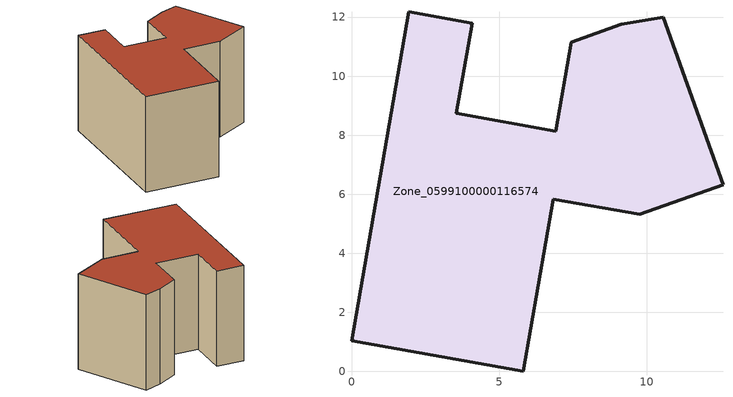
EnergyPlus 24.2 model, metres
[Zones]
Zone_0599100000116574
 floor ground (C_G): 4.1,11.8 3.55,8.74 6.92,8.14 7.45,11.15 9.14,11.77 10.56,12 12.59,6.32 9.77,5.32 6.84,5.83 5.82,0 0,1.03 1.94,12.18 z0
 wall outside (C_F): 1.94,12.18 0,1.03 5.82,0 6.84,5.83 9.77,5.32 12.59,6.32 10.56,12 9.14,11.77 7.45,11.15 6.92,8.14 3.55,8.74 4.1,11.8 1.94,12.18 z0:7.76
 roof outside (C_R): 12.59,6.32 10.56,12 9.14,11.77 7.45,11.15 6.92,8.14 3.55,8.74 4.1,11.8 1.94,12.18 0,1.03 5.82,0 6.84,5.83 9.77,5.32 z7.76
[BUILDING]
Pand.0599100000116574: North Axis=0; Terrain=City; Loads Convergence Tolerance Value=0.04; Temperature Convergence Tolerance Value=0.4; Solar Distribution=FullExterior; Maximum Number of Warmup Days=25; Minimum Number of Warmup Days=1
[Site:Location]
Rotterdam.The.Hague.AP_ZH_NLD Design_Conditions: Latitude=51.96; Longitude=4.45; Time Zone=1; Elevation=-4.5
[SITE:GROUNDTEMPERATURE:BUILDINGSURFACE]
18, 18, 18, 18, 18, 18, 18, 18, 18, 18, 18, 18
[MATERIAL] Thermal Absorptance=0.9; Solar Absorptance=0.7; Visible Absorptance=0.7
Name | Roughness | Thickness | Conductivity | Density | Specific Heat
G.TC.1975-1991 | MediumSmooth | 0.15 | 0.288461 | 540 | 1210
F.TC.1975-1991 | Rough | 0.3 | 0.230769 | 1920 | 840
R.TC.1975-1991 | MediumRough | 0.2 | 0.153846 | 1500 | 1000
[CONSTRUCTION]
C_G: G.TC.1975-1991
C_F: F.TC.1975-1991
C_R: R.TC.1975-1991
[ZONE]
Zone_0599100000116574: Type=1; Multiplier=1; Ceiling Height=Autocalculate; Volume=Autocalculate; Floor Area=autocalculate; Part of Total Floor Area=Yes
[ZONEINFILTRATION:DESIGNFLOWRATE]
Infil_Zone_0599100000116574: Zone or ZoneList or Space or SpaceList=Zone_0599100000116574; Schedule=AlwaysOn; Design Flow Rate Calculation Method=Flow/Area; Flow Rate per Floor Area=0.003; Constant Term Coefficient=1; Temperature Term Coefficient=0; Velocity Term Coefficient=0; Velocity Squared Term Coefficient=0
[HVACTEMPLATE:ZONE:IDEALLOADSAIRSYSTEM]
Zone_0599100000116574: Maximum Heating Supply Air Temperature=50; Minimum Cooling Supply Air Temperature=13; Maximum Heating Supply Air Humidity Ratio=0.0156; Minimum Cooling Supply Air Humidity Ratio=0.0077; Heating Limit=NoLimit; Cooling Limit=NoLimit; Dehumidification Control Type=ConstantSensibleHeatRatio; Cooling Sensible Heat Ratio=0.7; Dehumidification Setpoint=60; Humidification Control Type=None; Humidification Setpoint=30; Outdoor Air Method=None; Outdoor Air Flow Rate per Person=0.00944; Outdoor Air Flow Rate per Zone Floor Area=0; Outdoor Air Flow Rate per Zone=0; Demand Controlled Ventilation Type=None; Outdoor Air Economizer Type=NoEconomizer; Heat Recovery Type=None; Sensible Heat Recovery Effectiveness=0.7; Latent Heat Recovery Effectiveness=0.65
[ZONECONTROL:THERMOSTAT]
ThermostatControl_Zone_0599100000116574: Zone or ZoneList=Zone_0599100000116574; Control Type Schedule=DualSetpointControlType; Control 1=Thermostat_Zone_0599100000116574; Temperature Difference Between Cutout And Setpoint=0
[THERMOSTATSETPOINT:DUALSETPOINT]
Thermostat_Zone_0599100000116574: Heating Setpoint Temperature Schedule=HeatingSetpoint_Zone_0599100000116574; Cooling Setpoint Temperature Schedule=CoolingSetpoint_Zone_0599100000116574
[SCHEDULE:COMPACT]
HeatingSetpoint_Zone_0599100000116574: Through: 12/31, For: AllDays, Until: 24:00, 21
CoolingSetpoint_Zone_0599100000116574: Through: 12/31, For: AllDays, Until: 24:00, 24
DualSetpointControlType: Through: 12/31, For: AllDays, Until: 24:00, 4
AlwaysOn: Through: 12/31, For: AllDays, Until: 24:00, 1
